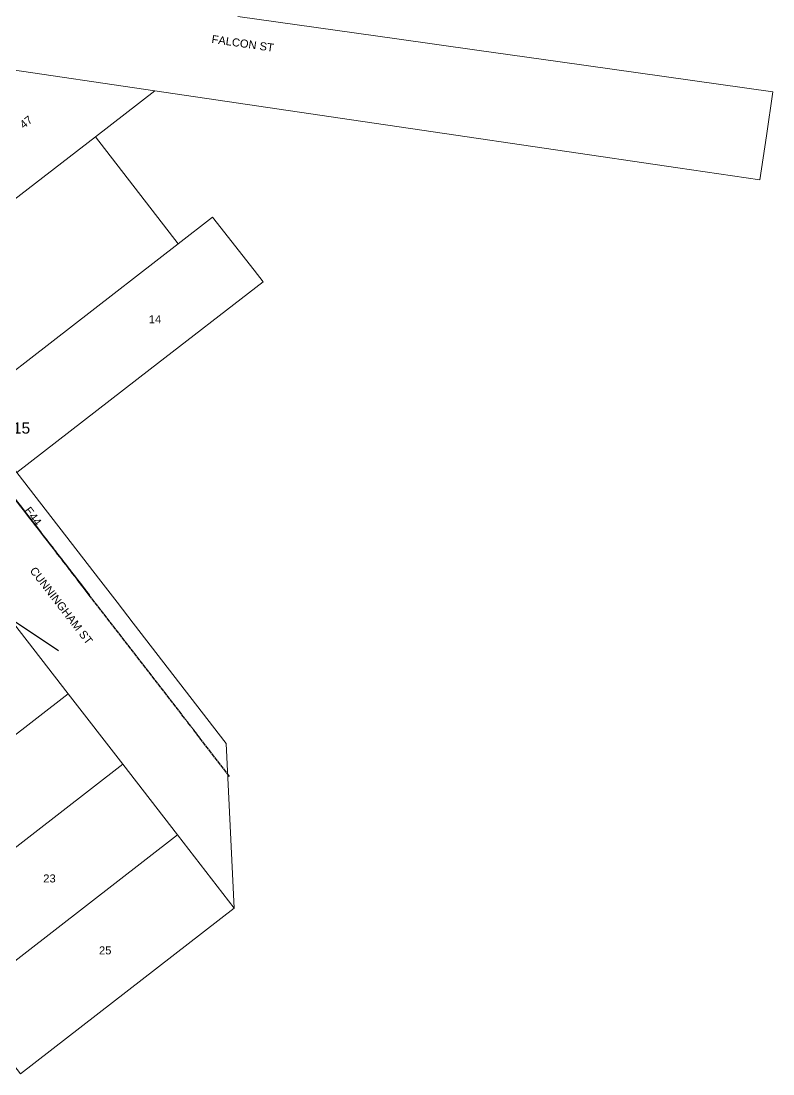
# Model space of a CAD drawing. Header units: metres. Extents: x 264012 to 265218, y 6264557 to 6265948.
# Drawn here: x 264740 to 264909.2, y 6265330.8 to 6265567.7 of the extents above; entities that cross this region are included whole.
import ezdxf
from ezdxf.enums import TextEntityAlignment as Align

# ---------------------------------------------------------------- set-up
doc = ezdxf.new("R2010")
doc.units = ezdxf.units.M
doc.linetypes.add('Cable Exist OH', pattern=[1, 1, 0])
doc.layers.get('0').update_dxf_attribs({"color": 6})
doc.layers.add('Cadastre Land Parcels_SP_EXT', color=9, linetype='Continuous', lineweight=5)
doc.layers.add('Cadastre Roads_SP_EXT', color=9, linetype='Continuous', lineweight=5)
for name, color, linetype in [('Mains_HV_EXT', 7, 'Continuous'), ('Mains_LV_EXT', 7, 'Continuous'), ('Mains_SL_EXT', 7, 'Continuous'), ('Services_SP_EXT', 7, 'Continuous'), ('SupportsOH_SP_TR_HV_LV_SL_EXT', 7, 'Continuous')]:
    doc.layers.add(name, color=color, linetype=linetype)
doc.layers.get('0').freeze()
doc.styles.add('POLE_LABEL', font='arial.ttf')
doc.styles.get("Standard").update_dxf_attribs({"font": 'arial.ttf'})

# ---------------------------------------------------------------- blocks, each defined once
blk = doc.blocks.new('POLE_EXT')
blk.add_hatch(color=256).paths.add_polyline_path([(-1, 0, 1), (1, 0, 1)])
blk.add_lwpolyline([(-1, 0, 1), (1, 0, 1)], format="xyb", close=True)
for tag, height, flags, p in [('pNumber', 2.5, 8, (-17.84, 2.07)), ('OWNED_BY', 0.2, 9, (1.35, -0.4)), ('SPECIAL_USE', 0.2, 9, (1.35, -0.8)), ('STATE', 0.2, 9, (1.35, -1)), ('cLV', 0.2, 9, (1.35, -1.4)), ('hDepth', 0.2, 9, (1.35, -1.6)), ('hDia', 0.2, 9, (1.35, -1.8)), ('cHV', 0.2, 9, (1.35, -2)), ('PARENT', 0.2, 9, (1.35, -0.6)), ('USAGE', 0.2, 9, (1.35, -1.2)), ('LBRACKET', 0.2, 9, (1.35, -2.2)), ('LExisting', 0.2, 9, (1.35, -2.4)), ('cLinedev', 0.2, 9, (1.35, -3.4)), ('pExisting', 0.2, 9, (1.35, -3.8)), ('pFooting', 0.2, 9, (1.35, -4.4)), ('pNew', 0.2, 9, (1.35, -4.6)), ('LANTNUMBER', 0.2, 9, (1.35, -2.6)), ('LOther', 0.2, 9, (1.35, -2.8)), ('LRemove', 0.2, 9, (1.35, -3)), ('LEGEND', 0.2, 9, (1.35, -3.2)), ('LOCATION', 0.2, 9, (1.35, -3.6)), ('PFNUMBER', 0.2, 9, (1.35, -4)), ('NEWPFNUMBER', 0.2, 9, (1.35, -4.2)), ('pRelocate', 0.2, 9, (1.35, -5)), ('pRemove', 0.2, 9, (1.35, -5.2)), ('pReplace', 0.2, 9, (1.35, -5.4)), ('pStay', 0.2, 9, (1.35, -5.6)), ('pType', 0.2, 9, (1.35, -5.8)), ('cspan', 0.2, 9, (1.35, -6)), ('STREETNAME', 0.2, 9, (1.35, -6.2)), ('SUBURB', 0.2, 9, (1.35, -6.4)), ('OPERATED_BY', 0.2, 9, (1.36, -7.01)), ('NOTES', 0.2, 9, (1.35, -6.6)), ('MAINTAINED_BY', 0.2, 9, (1.36, -6.81))]:
    blk.add_attdef(tag, text='', height=height, dxfattribs=dict(flags=flags)).set_placement(p, align=Align.MIDDLE_LEFT)
at = {"style": 'POLE_LABEL'}
for tag, height, flags, p in [('ASSET_NUM', 2.5, 8, (2, 2)), ('STRUCTURE_PLANT_NUMBER', 0.2, 9, (1.35, 0.03)), ('STREET_CODE', 0.2, 9, (1.35, -0.2))]:
    blk.add_attdef(tag, text='', height=height, dxfattribs=dict(at, flags=flags)).set_placement(p, align=Align.MIDDLE_LEFT)
at = {"flags": 1}
blk.add_attdef('Z', (1.35, -7.33), '', height=0.2, dxfattribs=at)

msp = doc.modelspace()

# ---------------------------------------------------------------- linework, layer by layer
at = {"layer": 'Cadastre Land Parcels_SP_EXT', "linetype": 'Continuous'}
for points in [[(264735.73, 6265525.41), (264756.75, 6265541.68), (264770.13, 6265552.04), (264735.52, 6265557.14), (264722.83, 6265542.14), (264722.83, 6265542.14), (264735.73, 6265525.41)], [(264775.37, 6265517.64), (264756.75, 6265541.68), (264735.73, 6265525.41), (264709.11, 6265504.8), (264718.42, 6265492.78), (264727.73, 6265480.75), (264775.37, 6265517.64)], [(264794.5, 6265509.05), (264792.47, 6265511.65), (264783.08, 6265523.6), (264775.37, 6265517.64), (264727.73, 6265480.75), (264739.06, 6265466.13), (264769.1, 6265489.39), (264794.5, 6265509.05)], [(264702.52, 6265379.11), (264750.64, 6265416.39), (264738.35, 6265432.27), (264690.22, 6265394.99), (264702.52, 6265379.11)], [(264762.94, 6265400.51), (264750.64, 6265416.39), (264702.52, 6265379.11), (264714.81, 6265363.23), (264762.94, 6265400.51)], [(264775.23, 6265384.63), (264762.94, 6265400.51), (264714.81, 6265363.23), (264727.11, 6265347.35), (264775.23, 6265384.63)], [(264788.01, 6265368.13), (264775.23, 6265384.63), (264727.11, 6265347.35), (264739.88, 6265330.84), (264788.01, 6265368.13)]]:
    msp.add_lwpolyline(points, close=True, dxfattribs=at)
at = {"layer": 'Cadastre Roads_SP_EXT', "linetype": 'Continuous'}
msp.add_lwpolyline([(264659.92, 6265568.26), (264735.52, 6265557.14), (264770.13, 6265552.04), (264790.99, 6265548.95), (264811.87, 6265545.9), (264832.74, 6265542.79), (264887.82, 6265534.7), (264906.3, 6265531.99), (264907.77, 6265541.9), (264909.23, 6265551.78), (264878.88, 6265556.1), (264861.32, 6265558.56), (264842.56, 6265561.2), (264824.6, 6265563.75), (264806.45, 6265566.3), (264788.79, 6265568.76)], dxfattribs=at)
msp.add_lwpolyline([(264727.73, 6265480.75), (264718.42, 6265492.78), (264709.11, 6265504.8), (264697.66, 6265499.62), (264689.16, 6265495.78), (264701.46, 6265479.9), (264713.76, 6265464.02), (264726.05, 6265448.15), (264738.35, 6265432.27), (264750.64, 6265416.39), (264762.94, 6265400.51), (264775.23, 6265384.63), (264788.01, 6265368.13), (264787.1, 6265386.67), (264786.2, 6265405.21), (264765.24, 6265432.3), (264761.62, 6265436.99), (264757.97, 6265441.71), (264739.06, 6265466.13), (264727.73, 6265480.75)], close=True, dxfattribs=at)
at = {"layer": 'Mains_HV_EXT', "linetype": 'Cable Exist OH'}
msp.add_lwpolyline([(264641.58, 6265585.54), (264679.31, 6265536.82), (264755.38, 6265438.6)], dxfattribs=at)
at = {"layer": 'Mains_LV_EXT', "linetype": 'Cable Exist OH'}
msp.add_lwpolyline([(264728.42, 6265473.42), (264755.38, 6265438.6)], dxfattribs=at)
at = {"layer": 'Mains_SL_EXT', "linetype": 'Cable Exist OH'}
msp.add_lwpolyline([(264786.95, 6265397.8), (264755.38, 6265438.6), (264728.42, 6265473.42), (264700.38, 6265509.62)], dxfattribs=at)
at = {"layer": 'Services_SP_EXT'}
msp.add_lwpolyline([(264729.91, 6265438.41), (264748.44, 6265426.09)], dxfattribs=at)

# ---------------------------------------------------------------- block references
at = {"layer": 'SupportsOH_SP_TR_HV_LV_SL_EXT'}
ref = msp.add_blockref('POLE_EXT', (264728.42, 6265473.42), dxfattribs=at)
ref.add_attrib('ASSET_NUM', '482915', dxfattribs={"layer": '0', "height": 2.5, "rotation": 359.9939, "style": 'POLE_LABEL'}).set_placement((264730.42, 6265474.17), align=Align.BOTTOM_LEFT)

# ---------------------------------------------------------------- texts
at = {"layer": 'Cadastre Land Parcels_SP_EXT'}
msp.add_text('47', height=1.8, rotation=39.0821, dxfattribs=at).set_placement((264740.63, 6265543.42))
for s, p in [('14', (264768.76, 6265499.74)), ('23', (264745.02, 6265373.93)), ('25', (264757.56, 6265357.74))]:
    msp.add_text(s, height=1.8, dxfattribs=at).set_placement(p)
at = {"layer": 'Cadastre Roads_SP_EXT'}
for s, rotation, p in [('FALCON ST', 351.8051, (264782.8, 6265562.83)), ('CUNNINGHAM ST', 307.7476, (264741.88, 6265444.04))]:
    msp.add_text(s, height=1.8, rotation=rotation, dxfattribs=at).set_placement(p)
at = {"layer": 'Mains_LV_EXT'}
msp.add_text('E44', height=1.8, rotation=306.6201, dxfattribs=at).set_placement((264740.66, 6265457.61))

doc.saveas('drawing.dxf')
